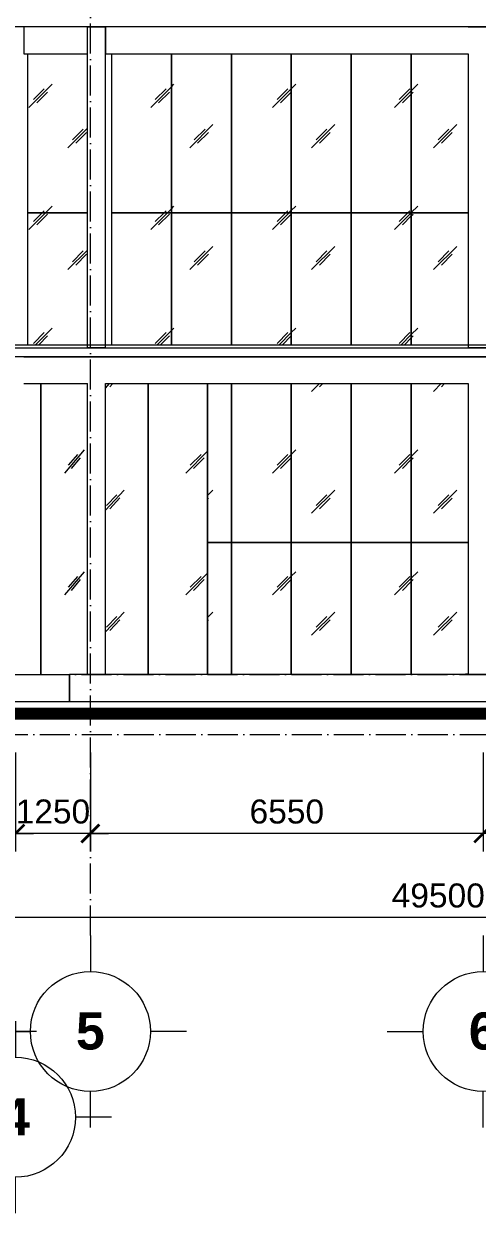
# Model space of a CAD drawing. Header units: millimetres. Extents: x -20608 to 106651, y -8981 to 93550.
# Drawn here: x 9341 to 16901, y -8981 to 10850 of the extents above; entities that cross this region are included whole.
import ezdxf

# ---------------------------------------------------------------- set-up
doc = ezdxf.new("R2010")
doc.units = ezdxf.units.MM
doc.linetypes.add('Grid Line', pattern=[14, 10, -2, 0, -2])
for name, color, linetype, lineweight in [('DIM', 1, 'Continuous', 5), ('KH', 6, 'Continuous', 5), ('KINH', 152, 'Continuous', 5), ('NET CAT', 3, 'Continuous', 5), ('NET CATConcrete', 3, 'Continuous', 5), ('NET THAY 1', 41, 'Continuous', 5), ('NET-THAY', 2, 'Continuous', 9), ('TRUC', 225, 'Continuous', 5)]:
    doc.layers.add(name, color=color, linetype=linetype, lineweight=lineweight)
doc.styles.add('Arial_B', font='arialbd_1.ttf', dxfattribs={"height": 619.047619})
doc.styles.add('TA1', font='arial_1.ttf')
doc.dimstyles.new('D_200_KTx2', dxfattribs={"dimtxt": 400, "dimasz": 300, "dimexe": 300, "dimexo": 300, "dimgap": 160, "dimtad": 1, "dimdec": 0, "dimzin": 9, "dimtxsty": 'TA1', "dimblk": 'ARCHTICK', "dimcen": 1, "dimdle": 300, "dimclrd": 256, "dimclre": 256, "dimclrt": 7, "dimadec": 0, "dimazin": 0, "dimtfac": 1, "dimtdec": 0, "dimtix": 1, "dimtmove": 1, "dimatfit": 3, "dimldrblk": 'ARCHTICK', "dimfxl": 0, "dimtolj": 1, "dimtzin": 0, "dimlwd": -1, "dimlwe": -1, "dimarcsym": 0})
pattern_1 = [(45, (40035.4, 1401.6), (0, 2032), [253.59, -2620.09]), (45, (39980.2, 1456.7), (0, 2032), [253.59, -2620.09]), (45, (39904.4, 1325.7), (0, 2032), [546.2, -2327.48]), (45, (38653.7, 2763), (0, 2032), [253.6, -2620.09]), (45, (38598.5, 2818.2), (0, 2032), [253.6, -2620.09]), (45, (38522.6, 2687.1), (0, 2032), [546.2, -2327.48])]

# ---------------------------------------------------------------- blocks, each defined once
blk = doc.blocks.new('Railing - Railing-489137-MẶT ĐỨNG 1-14')
at = {"layer": 'NET THAY 1', "color": 7}
for p, q in [((17251, 74), (23301, 780)), ((16617, 0), (16751, 16))]:
    blk.add_line(p, q, dxfattribs=at)
blk = doc.blocks.new('ALC1807-ASCENT PLAZA-TANG HAM_rvt-1-MẶT ĐỨNG 1-14')
at = {"lineweight": 5}
blk.add_blockref('Railing - Railing-489137-MẶT ĐỨNG 1-14', (0, 0), dxfattribs=at)
blk = doc.blocks.new('System Panel - Glazed-V103-MẶT ĐỨNG 1-14')
at = {"layer": 'KINH'}
h = blk.add_hatch(dxfattribs=at)
h.set_pattern_fill('FP_3', color=256, style=0, pattern_type=2)
h.set_pattern_definition(pattern_1)
h.paths.add_polyline_path([(16751, 5500), (16751, 7700), (15801, 7700), (15801, 5500)], flags=0)
at = {"layer": 'KINH', "color": 7}
for p, q in [((16751, 7700), (15801, 7700)), ((15801, 7700), (15801, 5500))]:
    blk.add_line(p, q, dxfattribs=at)
blk = doc.blocks.new('System Panel - Glazed-V104-MẶT ĐỨNG 1-14')
at = {"layer": 'KINH'}
h = blk.add_hatch(dxfattribs=at)
h.set_pattern_fill('FP_3', color=256, style=0, pattern_type=2)
h.set_pattern_definition(pattern_1)
h.paths.add_polyline_path([(15801, 5500), (15801, 7700), (14801, 7700), (14801, 5500)], flags=0)
at = {"layer": 'KINH', "color": 7}
for p, q in [((15801, 7700), (14801, 7700)), ((14801, 7700), (14801, 5500)), ((15801, 5500), (15801, 7700))]:
    blk.add_line(p, q, dxfattribs=at)
blk = doc.blocks.new('System Panel - Glazed-V105-MẶT ĐỨNG 1-14')
at = {"layer": 'KINH'}
h = blk.add_hatch(dxfattribs=at)
h.set_pattern_fill('FP_3', color=256, style=0, pattern_type=2)
h.set_pattern_definition(pattern_1)
h.paths.add_polyline_path([(14801, 5500), (14801, 7700), (13801, 7700), (13801, 5500)], flags=0)
at = {"layer": 'KINH', "color": 7}
for p, q in [((14801, 7700), (13801, 7700)), ((13801, 7700), (13801, 5500)), ((14801, 5500), (14801, 7700))]:
    blk.add_line(p, q, dxfattribs=at)
blk = doc.blocks.new('System Panel - Glazed-V106-MẶT ĐỨNG 1-14')
at = {"layer": 'KINH'}
h = blk.add_hatch(dxfattribs=at)
h.set_pattern_fill('FP_3', color=256, style=0, pattern_type=2)
h.set_pattern_definition(pattern_1)
h.paths.add_polyline_path([(13801, 5500), (13801, 7700), (12801, 7700), (12801, 5500)], flags=0)
at = {"layer": 'KINH', "color": 7}
for p, q in [((13801, 7700), (12801, 7700)), ((12801, 7700), (12801, 5500)), ((13801, 5500), (13801, 7700))]:
    blk.add_line(p, q, dxfattribs=at)
blk = doc.blocks.new('System Panel - Glazed-V107-MẶT ĐỨNG 1-14')
at = {"layer": 'KINH'}
h = blk.add_hatch(dxfattribs=at)
h.set_pattern_fill('FP_3', color=256, style=0, pattern_type=2)
h.set_pattern_definition(pattern_1)
h.paths.add_polyline_path([(12801, 5500), (12801, 7700), (11801, 7700), (11801, 5500)], flags=0)
at = {"layer": 'KINH', "color": 7}
for p, q in [((12801, 7700), (11801, 7700)), ((11801, 7700), (11801, 5500)), ((12801, 5500), (12801, 7700))]:
    blk.add_line(p, q, dxfattribs=at)
blk = doc.blocks.new('System Panel - Glazed-V108-MẶT ĐỨNG 1-14')
at = {"layer": 'KINH'}
h = blk.add_hatch(dxfattribs=at)
h.set_pattern_fill('FP_3', color=256, style=0, pattern_type=2)
h.set_pattern_definition(pattern_1)
h.paths.add_polyline_path([(11801, 5500), (11801, 7700), (10801, 7700), (10801, 5500)], flags=0)
at = {"layer": 'KINH', "color": 7}
for p, q in [((11801, 7700), (10801, 7700)), ((10801, 7700), (10801, 5500)), ((11801, 5500), (11801, 7700))]:
    blk.add_line(p, q, dxfattribs=at)
blk = doc.blocks.new('System Panel - Glazed-V109-MẶT ĐỨNG 1-14')
at = {"layer": 'KINH'}
h = blk.add_hatch(dxfattribs=at)
h.set_pattern_fill('FP_3', color=256, style=0, pattern_type=2)
h.set_pattern_definition(pattern_1)
h.paths.add_polyline_path([(10401, 5500), (10401, 7700), (9401, 7700), (9401, 5500)], flags=0)
at = {"layer": 'KINH', "color": 7}
for p, q in [((10401, 7700), (9401, 7700)), ((9401, 7700), (9401, 5500))]:
    blk.add_line(p, q, dxfattribs=at)
blk = doc.blocks.new('System Panel - Glazed-V118-MẶT ĐỨNG 1-14')
at = {"layer": 'KINH'}
h = blk.add_hatch(dxfattribs=at)
h.set_pattern_fill('FP_3', color=256, style=0, pattern_type=2)
h.set_pattern_definition(pattern_1)
h.paths.add_polyline_path([(10401, 7700), (10401, 10350), (9401, 10350), (9401, 7700)], flags=0)
at = {"layer": 'KINH', "color": 7}
for p, q in [((9401, 10350), (9401, 7700)), ((9401, 7700), (10401, 7700))]:
    blk.add_line(p, q, dxfattribs=at)
blk = doc.blocks.new('System Panel - Glazed-V119-MẶT ĐỨNG 1-14')
at = {"layer": 'KINH'}
h = blk.add_hatch(dxfattribs=at)
h.set_pattern_fill('FP_3', color=256, style=0, pattern_type=2)
h.set_pattern_definition(pattern_1)
h.paths.add_polyline_path([(15801, 7700), (16751, 7700), (16751, 10350), (15801, 10350), (15801, 8134)], flags=0)
at = {"layer": 'KINH', "color": 7}
for p, q in [((15801, 10350), (15801, 7700)), ((15801, 7700), (16751, 7700))]:
    blk.add_line(p, q, dxfattribs=at)
blk = doc.blocks.new('System Panel - Glazed-V120-MẶT ĐỨNG 1-14')
at = {"layer": 'KINH'}
h = blk.add_hatch(dxfattribs=at)
h.set_pattern_fill('FP_3', color=256, style=0, pattern_type=2)
h.set_pattern_definition(pattern_1)
h.paths.add_polyline_path([(15801, 7700), (15801, 10350), (14801, 10350), (14801, 7700)], flags=0)
at = {"layer": 'KINH', "color": 7}
for p, q in [((14801, 10350), (14801, 7700)), ((15801, 7700), (15801, 10350)), ((14801, 7700), (15801, 7700))]:
    blk.add_line(p, q, dxfattribs=at)
blk = doc.blocks.new('System Panel - Glazed-V121-MẶT ĐỨNG 1-14')
at = {"layer": 'KINH'}
h = blk.add_hatch(dxfattribs=at)
h.set_pattern_fill('FP_3', color=256, style=0, pattern_type=2)
h.set_pattern_definition(pattern_1)
h.paths.add_polyline_path([(14801, 7700), (14801, 10350), (13801, 10350), (13801, 7700)], flags=0)
at = {"layer": 'KINH', "color": 7}
for p, q in [((13801, 10350), (13801, 7700)), ((14801, 7700), (14801, 10350)), ((13801, 7700), (14801, 7700))]:
    blk.add_line(p, q, dxfattribs=at)
blk = doc.blocks.new('System Panel - Glazed-V122-MẶT ĐỨNG 1-14')
at = {"layer": 'KINH'}
h = blk.add_hatch(dxfattribs=at)
h.set_pattern_fill('FP_3', color=256, style=0, pattern_type=2)
h.set_pattern_definition(pattern_1)
h.paths.add_polyline_path([(13801, 7700), (13801, 10350), (12801, 10350), (12801, 7700)], flags=0)
at = {"layer": 'KINH', "color": 7}
for p, q in [((12801, 10350), (12801, 7700)), ((13801, 7700), (13801, 10350)), ((12801, 7700), (13801, 7700))]:
    blk.add_line(p, q, dxfattribs=at)
blk = doc.blocks.new('System Panel - Glazed-V123-MẶT ĐỨNG 1-14')
at = {"layer": 'KINH'}
h = blk.add_hatch(dxfattribs=at)
h.set_pattern_fill('FP_3', color=256, style=0, pattern_type=2)
h.set_pattern_definition(pattern_1)
h.paths.add_polyline_path([(12801, 7700), (12801, 10350), (11801, 10350), (11801, 7700)], flags=0)
at = {"layer": 'KINH', "color": 7}
for p, q in [((11801, 10350), (11801, 7700)), ((12801, 7700), (12801, 10350)), ((11801, 7700), (12801, 7700))]:
    blk.add_line(p, q, dxfattribs=at)
blk = doc.blocks.new('System Panel - Glazed-V124-MẶT ĐỨNG 1-14')
at = {"layer": 'KINH'}
h = blk.add_hatch(dxfattribs=at)
h.set_pattern_fill('FP_3', color=256, style=0, pattern_type=2)
h.set_pattern_definition(pattern_1)
h.paths.add_polyline_path([(11801, 7700), (11801, 10350), (10801, 10350), (10801, 7700)], flags=0)
at = {"layer": 'KINH', "color": 7}
for p, q in [((10801, 10350), (10801, 7700)), ((11801, 7700), (11801, 10350)), ((10801, 7700), (11801, 7700))]:
    blk.add_line(p, q, dxfattribs=at)
blk = doc.blocks.new('System Panel - Glazed-V353-MẶT ĐỨNG 1-14')
at = {"layer": 'KINH'}
h = blk.add_hatch(dxfattribs=at)
h.set_pattern_fill('FP_3', color=256, style=0, pattern_type=2)
h.set_pattern_definition(pattern_1)
h.paths.add_polyline_path([(15801, 0), (16617, 0), (16751, 16), (16751, 2200), (15801, 2200), (15801, 815)], flags=0)
at = {"layer": 'KINH', "color": 7}
for p, q in [((16751, 2200), (15801, 2200)), ((15801, 2200), (15801, 0))]:
    blk.add_line(p, q, dxfattribs=at)
blk = doc.blocks.new('System Panel - Glazed-V354-MẶT ĐỨNG 1-14')
at = {"layer": 'KINH'}
h = blk.add_hatch(dxfattribs=at)
h.set_pattern_fill('FP_3', color=256, style=0, pattern_type=2)
h.set_pattern_definition(pattern_1)
h.paths.add_polyline_path([(14801, 0), (15801, 0), (15801, 2200), (14801, 2200), (14801, 815)], flags=0)
at = {"layer": 'KINH', "color": 7}
for p, q in [((15801, 2200), (14801, 2200)), ((14801, 2200), (14801, 0)), ((15801, 0), (15801, 2200))]:
    blk.add_line(p, q, dxfattribs=at)
blk = doc.blocks.new('System Panel - Glazed-V355-MẶT ĐỨNG 1-14')
at = {"layer": 'KINH'}
h = blk.add_hatch(dxfattribs=at)
h.set_pattern_fill('FP_3', color=256, style=0, pattern_type=2)
h.set_pattern_definition(pattern_1)
h.paths.add_polyline_path([(13801, 0), (14801, 0), (14801, 2200), (13801, 2200), (13801, 1612)], flags=0)
at = {"layer": 'KINH', "color": 7}
for p, q in [((14801, 2200), (13801, 2200)), ((13801, 2200), (13801, 0)), ((14801, 0), (14801, 2200))]:
    blk.add_line(p, q, dxfattribs=at)
blk = doc.blocks.new('System Panel - Glazed-V356-MẶT ĐỨNG 1-14')
at = {"layer": 'KINH'}
h = blk.add_hatch(dxfattribs=at)
h.set_pattern_fill('FP_3', color=256, style=0, pattern_type=2)
h.set_pattern_definition(pattern_1)
h.paths.add_polyline_path([(13801, 0), (13801, 2200), (12801, 2200), (12801, 0)], flags=0)
at = {"layer": 'KINH', "color": 7}
for p, q in [((13801, 2200), (12801, 2200)), ((12801, 2200), (12801, 0)), ((13801, 0), (13801, 2200))]:
    blk.add_line(p, q, dxfattribs=at)
blk = doc.blocks.new('System Panel - Glazed-618053-MẶT ĐỨNG 1-14')
at = {"layer": 'KINH'}
h = blk.add_hatch(dxfattribs=at)
h.set_pattern_fill('FP_3', color=256, style=0, pattern_type=2)
h.set_pattern_definition(pattern_1)
h.paths.add_polyline_path([(12801, 0), (12801, 2200), (12405, 2200), (12405, 0)], flags=0)
at = {"layer": 'KINH', "color": 7}
for p, q in [((12801, 2200), (12405, 2200)), ((12405, 2200), (12405, 0)), ((12801, 0), (12801, 2200))]:
    blk.add_line(p, q, dxfattribs=at)
blk = doc.blocks.new('System Panel - Glazed-V376-MẶT ĐỨNG 1-14')
at = {"layer": 'KINH'}
h = blk.add_hatch(dxfattribs=at)
h.set_pattern_fill('FP_3', color=256, style=0, pattern_type=2)
h.set_pattern_definition(pattern_1)
h.paths.add_polyline_path([(16751, 2200), (16751, 4850), (15801, 4850), (15801, 2200)], flags=0)
at = {"layer": 'KINH', "color": 7}
for p, q in [((15801, 4850), (15801, 2200)), ((15801, 2200), (16751, 2200))]:
    blk.add_line(p, q, dxfattribs=at)
blk = doc.blocks.new('System Panel - Glazed-V377-MẶT ĐỨNG 1-14')
at = {"layer": 'KINH'}
h = blk.add_hatch(dxfattribs=at)
h.set_pattern_fill('FP_3', color=256, style=0, pattern_type=2)
h.set_pattern_definition(pattern_1)
h.paths.add_polyline_path([(15801, 2200), (15801, 4850), (14801, 4850), (14801, 2200)], flags=0)
at = {"layer": 'KINH', "color": 7}
for p, q in [((14801, 4850), (14801, 2200)), ((15801, 2200), (15801, 4850)), ((14801, 2200), (15801, 2200))]:
    blk.add_line(p, q, dxfattribs=at)
blk = doc.blocks.new('System Panel - Glazed-V378-MẶT ĐỨNG 1-14')
at = {"layer": 'KINH'}
h = blk.add_hatch(dxfattribs=at)
h.set_pattern_fill('FP_3', color=256, style=0, pattern_type=2)
h.set_pattern_definition(pattern_1)
h.paths.add_polyline_path([(14801, 2200), (14801, 4850), (13801, 4850), (13801, 2200)], flags=0)
at = {"layer": 'KINH', "color": 7}
for p, q in [((13801, 4850), (13801, 2200)), ((14801, 2200), (14801, 4850)), ((13801, 2200), (14801, 2200))]:
    blk.add_line(p, q, dxfattribs=at)
blk = doc.blocks.new('System Panel - Glazed-V379-MẶT ĐỨNG 1-14')
at = {"layer": 'KINH'}
h = blk.add_hatch(dxfattribs=at)
h.set_pattern_fill('FP_3', color=256, style=0, pattern_type=2)
h.set_pattern_definition(pattern_1)
h.paths.add_polyline_path([(13801, 2200), (13801, 4850), (12801, 4850), (12801, 2200)], flags=0)
at = {"layer": 'KINH', "color": 7}
for p, q in [((12801, 4850), (12801, 2200)), ((13801, 2200), (13801, 4850)), ((12801, 2200), (13801, 2200))]:
    blk.add_line(p, q, dxfattribs=at)
blk = doc.blocks.new('System Panel - Glazed-618054-MẶT ĐỨNG 1-14')
at = {"layer": 'KINH'}
h = blk.add_hatch(dxfattribs=at)
h.set_pattern_fill('FP_3', color=256, style=0, pattern_type=2)
h.set_pattern_definition(pattern_1)
h.paths.add_polyline_path([(12801, 2200), (12801, 4850), (12405, 4850), (12405, 2200)], flags=0)
at = {"layer": 'KINH', "color": 7}
for p, q in [((12405, 4850), (12405, 2200)), ((12801, 2200), (12801, 4850)), ((12405, 2200), (12801, 2200))]:
    blk.add_line(p, q, dxfattribs=at)
blk = doc.blocks.new('System Panel - Glazed-V387-MẶT ĐỨNG 1-14')
at = {"layer": 'KINH'}
h = blk.add_hatch(dxfattribs=at)
h.set_pattern_fill('FP_16', color=256, style=0, pattern_type=2)
h.set_pattern_definition([(55.008, (46696.1, 1401.6), (-0.01, 2032), [218.886, -2261.494]), (55.008, (46657.5, 1456.7), (-0.01, 2032), [218.886, -2261.494]), (55.008, (46604.4, 1325.7), (-0.01, 2032), [471.446, -2008.93]), (55.008, (45728.9, 2763), (-0.01, 2032), [218.886, -2261.494]), (55.008, (45690.3, 2818.2), (-0.01, 2032), [218.886, -2261.494]), (55.008, (45637.2, 2687.1), (-0.01, 2032), [471.446, -2008.93])])
h.paths.add_polyline_path([(9561, 0), (9624, 0), (9624, 4850), (9341, 4850), (9341, 0), (9433, 0)], flags=0)
h.paths.add_polyline_path([(9041, 0), (9041, 4850), (8924, 4850), (8924, 0), (8998, 0)], flags=0)
at = {"layer": 'KINH', "color": 7}
for p, q in [((8924, 4850), (8924, 0)), ((9624, 0), (9624, 4850))]:
    blk.add_line(p, q, dxfattribs=at)
blk = doc.blocks.new('System Panel - Glazed-V388-MẶT ĐỨNG 1-14')
at = {"layer": 'KINH'}
h = blk.add_hatch(dxfattribs=at)
h.set_pattern_fill('FP_17', color=256, style=0, pattern_type=2)
h.set_pattern_definition([(49.863, (51254, 1401.6), (0.004, 2032), [234.554, -2423.37]), (49.863, (51207.5, 1456.7), (0.004, 2032), [234.554, -2423.37]), (49.863, (51143.6, 1325.7), (0.004, 2032), [505.19, -2152.73]), (49.863, (50089, 2763), (0.004, 2032), [234.55, -2423.37]), (49.863, (50042.5, 2818.2), (0.004, 2032), [234.55, -2423.37]), (49.863, (49978.5, 2687.1), (0.004, 2032), [505.19, -2152.73])])
h.paths.add_polyline_path([(10144, 0), (10401, 0), (10401, 4850), (9626, 4850), (9626, 0), (10103, 0)], flags=0)
at = {"layer": 'KINH', "color": 7}
blk.add_line((9626, 4850), (9626, 0), dxfattribs=at)
blk = doc.blocks.new('System Panel - Glazed-V389-MẶT ĐỨNG 1-14')
at = {"layer": 'KINH'}
h = blk.add_hatch(dxfattribs=at)
h.set_pattern_fill('FP_18', color=256, style=0, pattern_type=2)
h.set_pattern_definition([(46.686, (50390.8, 1401.6), (0.014, 2032), [246.45, -2546.26]), (46.686, (50338.8, 1456.7), (0.014, 2032), [246.45, -2546.26]), (46.686, (50267.3, 1325.7), (0.014, 2032), [530.81, -2261.895]), (46.686, (49088.1, 2763), (0.014, 2032), [246.45, -2546.26]), (46.686, (49036, 2818.2), (0.014, 2032), [246.45, -2546.26]), (46.686, (48964.5, 2687.1), (0.014, 2032), [530.81, -2261.895])])
h.paths.add_polyline_path([(10701, 0), (11414, 0), (11414, 4850), (10701, 4850), (10701, 18)], flags=0)
at = {"layer": 'KINH', "color": 7}
blk.add_line((11414, 0), (11414, 4850), dxfattribs=at)
blk = doc.blocks.new('System Panel - Glazed-772989-MẶT ĐỨNG 1-14')
at = {"layer": 'KINH'}
h = blk.add_hatch(dxfattribs=at)
h.set_pattern_fill('FP_19', color=256, style=0, pattern_type=2)
h.set_pattern_definition([(45.183, (44475.4, 1401.6), (0.009, 2032), [252.79, -2611.75]), (45.183, (44420.6, 1456.7), (0.009, 2032), [252.79, -2611.75]), (45.183, (44345.2, 1325.7), (0.009, 2032), [544.46, -2320.07]), (45.183, (43102.4, 2763), (0.009, 2032), [252.79, -2611.75]), (45.183, (43047.6, 2818.2), (0.009, 2032), [252.79, -2611.75]), (45.183, (42972.2, 2687.1), (0.009, 2032), [544.46, -2320.07])])
h.paths.add_polyline_path([(11417, 0), (12403, 0), (12403, 4850), (11417, 4850), (11417, 9)], flags=0)
at = {"layer": 'KINH', "color": 7}
for p, q in [((11417, 4850), (11417, 0)), ((12403, 0), (12403, 4850))]:
    blk.add_line(p, q, dxfattribs=at)
blk = doc.blocks.new('ALC1807-ASCENT PLAZA-TANG 1_2_rvt-1-MẶT ĐỨNG 1-14')
at = {"layer": 'NET-THAY', "color": 10}
for p, q in [((9341, 5500), (10401, 5500)), ((10701, 5500), (16751, 5500)), ((-20508, -450), (99538, -450))]:
    blk.add_line(p, q, dxfattribs=at)
at = {"layer": 'NET-THAY', "color": 250, "lineweight": 15}
for p, q in [((7460, 0), (10101, 0)), ((24525, 0), (10101, 0)), ((10101, 0), (10101, -450)), ((10101, -450), (10101, 0))]:
    blk.add_line(p, q, dxfattribs=at)
at = {"color": 10, "lineweight": 9}
for name in ['System Panel - Glazed-V118-MẶT ĐỨNG 1-14', 'System Panel - Glazed-V124-MẶT ĐỨNG 1-14', 'System Panel - Glazed-V123-MẶT ĐỨNG 1-14', 'System Panel - Glazed-V122-MẶT ĐỨNG 1-14', 'System Panel - Glazed-V121-MẶT ĐỨNG 1-14', 'System Panel - Glazed-V120-MẶT ĐỨNG 1-14', 'System Panel - Glazed-V119-MẶT ĐỨNG 1-14', 'System Panel - Glazed-V109-MẶT ĐỨNG 1-14', 'System Panel - Glazed-V108-MẶT ĐỨNG 1-14', 'System Panel - Glazed-V107-MẶT ĐỨNG 1-14', 'System Panel - Glazed-V106-MẶT ĐỨNG 1-14', 'System Panel - Glazed-V105-MẶT ĐỨNG 1-14', 'System Panel - Glazed-V104-MẶT ĐỨNG 1-14', 'System Panel - Glazed-V103-MẶT ĐỨNG 1-14', 'System Panel - Glazed-V387-MẶT ĐỨNG 1-14', 'System Panel - Glazed-V388-MẶT ĐỨNG 1-14', 'System Panel - Glazed-V389-MẶT ĐỨNG 1-14', 'System Panel - Glazed-772989-MẶT ĐỨNG 1-14', 'System Panel - Glazed-618054-MẶT ĐỨNG 1-14', 'System Panel - Glazed-V379-MẶT ĐỨNG 1-14', 'System Panel - Glazed-V378-MẶT ĐỨNG 1-14', 'System Panel - Glazed-V377-MẶT ĐỨNG 1-14', 'System Panel - Glazed-V376-MẶT ĐỨNG 1-14', 'System Panel - Glazed-618053-MẶT ĐỨNG 1-14', 'System Panel - Glazed-V356-MẶT ĐỨNG 1-14', 'System Panel - Glazed-V355-MẶT ĐỨNG 1-14', 'System Panel - Glazed-V354-MẶT ĐỨNG 1-14', 'System Panel - Glazed-V353-MẶT ĐỨNG 1-14']:
    blk.add_blockref(name, (0, 0), dxfattribs=at)
blk = doc.blocks.new('Grid - FamilyAL-KH TRUC-1020318-MẶT ĐỨNG 1-14')
at = {"layer": 'KH'}
for p, q in [((-6349, -7200), (-6349, -7800)), ((-7949, -8800), (-7349, -8800)), ((-4749, -8800), (-5349, -8800)), ((-6349, -10400), (-6349, -9800))]:
    blk.add_line(p, q, dxfattribs=at)
blk.add_circle((-6349, -8800), 1000, dxfattribs=at)
blk = doc.blocks.new('_ARCHTICK')
at = {"color": 0, "linetype": 'ByBlock', "const_width": 0.15}
blk.add_lwpolyline([(-0.5, -0.5), (0.5, 0.5)], dxfattribs=at)
blk = doc.blocks.new('DIMBLOCK36-MẶT ĐỨNG 1-14')
at = {"layer": 'Defpoints', "color": 0, "transparency": 16777216}
for p in [(17001, -1000), (19901, -1000), (17001, -2650)]:
    blk.add_point(p, dxfattribs=at)
at = {"layer": 'DIM', "transparency": 16777216}
for p, q in [((17001, -1300), (17001, -2950)), ((19901, -1300), (19901, -2950)), ((20201, -2650), (16701, -2650))]:
    blk.add_line(p, q, dxfattribs=at)
at = {"layer": 'DIM', "transparency": 16777216, "xscale": 300, "yscale": 300, "zscale": 300, "rotation": 180}
blk.add_blockref('_ARCHTICK', (17001, -2650), dxfattribs=at)
at = {"layer": 'DIM', "transparency": 16777216, "xscale": 300, "yscale": 300, "zscale": 300}
blk.add_blockref('_ARCHTICK', (19901, -2650), dxfattribs=at)
at = {"layer": 'DIM', "color": 7, "transparency": 16777216, "insert": (18451, -2286), "char_height": 400, "attachment_point": 5, "style": 'TA1'}
blk.add_mtext('\\A1;2900', dxfattribs=at)
blk = doc.blocks.new('DIMBLOCK37-MẶT ĐỨNG 1-14')
at = {"layer": 'Defpoints', "color": 0, "transparency": 16777216}
for p in [(10451, -1000), (17001, -1000), (10451, -2650)]:
    blk.add_point(p, dxfattribs=at)
at = {"layer": 'DIM', "transparency": 16777216}
for p, q in [((10451, -1300), (10451, -2950)), ((17001, -1300), (17001, -2950)), ((17301, -2650), (10151, -2650))]:
    blk.add_line(p, q, dxfattribs=at)
at = {"layer": 'DIM', "transparency": 16777216, "xscale": 300, "yscale": 300, "zscale": 300, "rotation": 180}
blk.add_blockref('_ARCHTICK', (10451, -2650), dxfattribs=at)
at = {"layer": 'DIM', "transparency": 16777216, "xscale": 300, "yscale": 300, "zscale": 300}
blk.add_blockref('_ARCHTICK', (17001, -2650), dxfattribs=at)
at = {"layer": 'DIM', "color": 7, "transparency": 16777216, "insert": (13726, -2286), "char_height": 400, "attachment_point": 5, "style": 'TA1'}
blk.add_mtext('\\A1;6550', dxfattribs=at)
blk = doc.blocks.new('DIMBLOCK38-MẶT ĐỨNG 1-14')
at = {"layer": 'Defpoints', "color": 0, "transparency": 16777216}
for p in [(9201, -1000), (10451, -1000), (9201, -2650)]:
    blk.add_point(p, dxfattribs=at)
at = {"layer": 'DIM', "transparency": 16777216}
for p, q in [((9201, -1300), (9201, -2950)), ((10451, -1300), (10451, -2950)), ((9201, -2650), (8901, -2650)), ((10451, -2650), (9201, -2650)), ((10451, -2650), (10751, -2650))]:
    blk.add_line(p, q, dxfattribs=at)
at = {"layer": 'DIM', "transparency": 16777216, "xscale": 300, "yscale": 300, "zscale": 300}
blk.add_blockref('_ARCHTICK', (9201, -2650), dxfattribs=at)
at = {"layer": 'DIM', "transparency": 16777216, "xscale": 300, "yscale": 300, "zscale": 300, "rotation": 180}
blk.add_blockref('_ARCHTICK', (10451, -2650), dxfattribs=at)
at = {"layer": 'DIM', "color": 7, "transparency": 16777216, "insert": (9826, -2286), "char_height": 400, "attachment_point": 5, "style": 'TA1'}
blk.add_mtext('\\A1;1250', dxfattribs=at)
blk = doc.blocks.new('DIMBLOCK39-MẶT ĐỨNG 1-14')
at = {"layer": 'Defpoints', "color": 0, "transparency": 16777216}
for p in [(7951, -1000), (9201, -1000), (7951, -2650)]:
    blk.add_point(p, dxfattribs=at)
at = {"layer": 'DIM', "transparency": 16777216}
for p, q in [((7951, -1300), (7951, -2950)), ((9201, -1300), (9201, -2950)), ((7951, -2650), (7651, -2650)), ((9201, -2650), (7951, -2650)), ((9201, -2650), (9501, -2650))]:
    blk.add_line(p, q, dxfattribs=at)
at = {"layer": 'DIM', "transparency": 16777216, "xscale": 300, "yscale": 300, "zscale": 300}
blk.add_blockref('_ARCHTICK', (7951, -2650), dxfattribs=at)
at = {"layer": 'DIM', "transparency": 16777216, "xscale": 300, "yscale": 300, "zscale": 300, "rotation": 180}
blk.add_blockref('_ARCHTICK', (9201, -2650), dxfattribs=at)
at = {"layer": 'DIM', "color": 7, "transparency": 16777216, "insert": (8576, -2286), "char_height": 400, "attachment_point": 5, "style": 'TA1'}
blk.add_mtext('\\A1;1250', dxfattribs=at)
blk = doc.blocks.new('DIMBLOCK44-MẶT ĐỨNG 1-14')
at = {"layer": 'Defpoints', "color": 0, "transparency": 16777216}
for p in [(-8499, -1000), (41001, -1000), (-8499, -4050)]:
    blk.add_point(p, dxfattribs=at)
at = {"layer": 'DIM', "transparency": 16777216}
for p, q in [((-8499, -1300), (-8499, -4350)), ((41001, -1300), (41001, -4350)), ((41301, -4050), (-8799, -4050))]:
    blk.add_line(p, q, dxfattribs=at)
at = {"layer": 'DIM', "transparency": 16777216, "xscale": 300, "yscale": 300, "zscale": 300, "rotation": 180}
blk.add_blockref('_ARCHTICK', (-8499, -4050), dxfattribs=at)
at = {"layer": 'DIM', "transparency": 16777216, "xscale": 300, "yscale": 300, "zscale": 300}
blk.add_blockref('_ARCHTICK', (41001, -4050), dxfattribs=at)
at = {"layer": 'DIM', "color": 7, "transparency": 16777216, "insert": (16251, -3686), "char_height": 400, "attachment_point": 5, "style": 'TA1'}
blk.add_mtext('\\A1;49500', dxfattribs=at)

msp = doc.modelspace()

# ---------------------------------------------------------------- linework, layer by layer
at = {"layer": 'NET CAT'}
for p, q in [((10400.5, 5450), (10400.5, 10800)), ((10400.5, 10800), (10700.5, 10800)), ((10700.5, 5450), (10700.5, 10800)), ((16750.5, 10800), (17250.5, 10800)), ((16750.5, 10350), (16750.5, 5450)), ((10700.5, 5450), (10400.5, 5450)), ((17250.5, 5450), (16750.5, 5450)), ((10400.5, 5300), (10700.5, 5300)), ((16750.5, 5300), (17250.5, 5300)), ((10400.5, 0), (10400.5, 4850)), ((10700.5, 0), (10700.5, 4850)), ((16750.5, 4850), (16750.5, 0))]:
    msp.add_line(p, q, dxfattribs=at)
at = {"layer": 'NET CAT', "const_width": 200}
msp.add_lwpolyline([(-20508.1, -650), (99538, -650)], dxfattribs=at)
at = {"layer": 'NET CAT'}
msp.add_lwpolyline([(-20508.1, -450), (99538, -450)], dxfattribs=at)
at = {"layer": 'NET CATConcrete'}
for p, q in [((9350.5, 10800), (9340.5, 10800)), ((9340.5, 10800), (9340.5, 10350)), ((10400.5, 10800), (9350.5, 10800)), ((10400.5, 10350), (10400.5, 10800)), ((16750.5, 10800), (10700.5, 10800)), ((10700.5, 10800), (10700.5, 10350)), ((9340.5, 10350), (9350.5, 10350)), ((9350.5, 10350), (10400.5, 10350)), ((10700.5, 10350), (16750.5, 10350)), ((9340.5, 5300), (10400.5, 5300)), ((10700.5, 5300), (16750.5, 5300)), ((9340.5, 4850), (10400.5, 4850)), ((10700.5, 4850), (16750.5, 4850))]:
    msp.add_line(p, q, dxfattribs=at)
at = {"layer": 'NET-THAY'}
for p, q in [((10400.5, 10800), (400.5, 10800)), ((60225.2, 10800), (10400.5, 10800)), ((400.5, 5450), (25800.5, 5450)), ((10700.5, 5300), (400.5, 5300)), ((60225.2, 5300), (10700.5, 5300))]:
    msp.add_line(p, q, dxfattribs=at)
at = {"layer": 'TRUC', "linetype": 'Grid Line', "ltscale": 50}
for p, q in [((10450.5, -4350), (10450.5, 91838.4)), ((-15600.6, 5500), (103813.4, 5500)), ((-15600.6, 0), (103813.4, 0)), ((-20508.1, -450), (99538, -450)), ((-18394.8, -1000), (106650.8, -1000))]:
    msp.add_line(p, q, dxfattribs=at)

# ---------------------------------------------------------------- block references
at = {"lineweight": 5}
for name in ['ALC1807-ASCENT PLAZA-TANG 1_2_rvt-1-MẶT ĐỨNG 1-14', 'ALC1807-ASCENT PLAZA-TANG HAM_rvt-1-MẶT ĐỨNG 1-14']:
    msp.add_blockref(name, (0, 0), dxfattribs=at)
at = {"layer": 'KH'}
for p in [(14300, 2850), (16800, 2850), (23350, 2850), (15550, 1419.4)]:
    msp.add_blockref('Grid - FamilyAL-KH TRUC-1020318-MẶT ĐỨNG 1-14', p, dxfattribs=at)

# ---------------------------------------------------------------- texts
at = {"layer": 'KH', "char_height": 619.048, "width": 558.244, "attachment_point": 2, "line_spacing_factor": 0.941778, "style": 'Arial_B'}
for s, insert in [('\\fArial|b1|i0|c0|p34|;5', (10450.3, -5632.5)), ('\\fArial|b1|i0|c0|p34|;6', (17000.3, -5632.5)), ('\\fArial|b1|i0|c0|p34|;4', (9200.3, -7063.1))]:
    msp.add_mtext(s, dxfattribs=dict(at, insert=insert))

# ---------------------------------------------------------------- dimensions: what is measured, and where the dimension line sits
at = {"layer": 'DIM'}
for base, p1, p2, picture, middle in [((-8499.5, -4050), (41000.5, -1000), (-8499.5, -1000), 'DIMBLOCK44-MẶT ĐỨNG 1-14', (16250.5, -3685.8)), ((7950.5, -2650), (9200.5, -1000), (7950.5, -1000), 'DIMBLOCK39-MẶT ĐỨNG 1-14', (8575.5, -2285.8)), ((9200.5, -2650), (10450.5, -1000), (9200.5, -1000), 'DIMBLOCK38-MẶT ĐỨNG 1-14', (9825.5, -2285.8)), ((10450.5, -2650), (17000.5, -1000), (10450.5, -1000), 'DIMBLOCK37-MẶT ĐỨNG 1-14', (13725.5, -2285.8)), ((17000.5, -2650), (19900.5, -1000), (17000.5, -1000), 'DIMBLOCK36-MẶT ĐỨNG 1-14', (18450.5, -2285.8))]:
    dim = msp.add_linear_dim(base=base, p1=p1, p2=p2, dimstyle='D_200_KTx2', dxfattribs=at)
    dim.commit()
    dim.dimension.update_dxf_attribs({"geometry": picture, "text_midpoint": middle})

doc.saveas('drawing.dxf')
